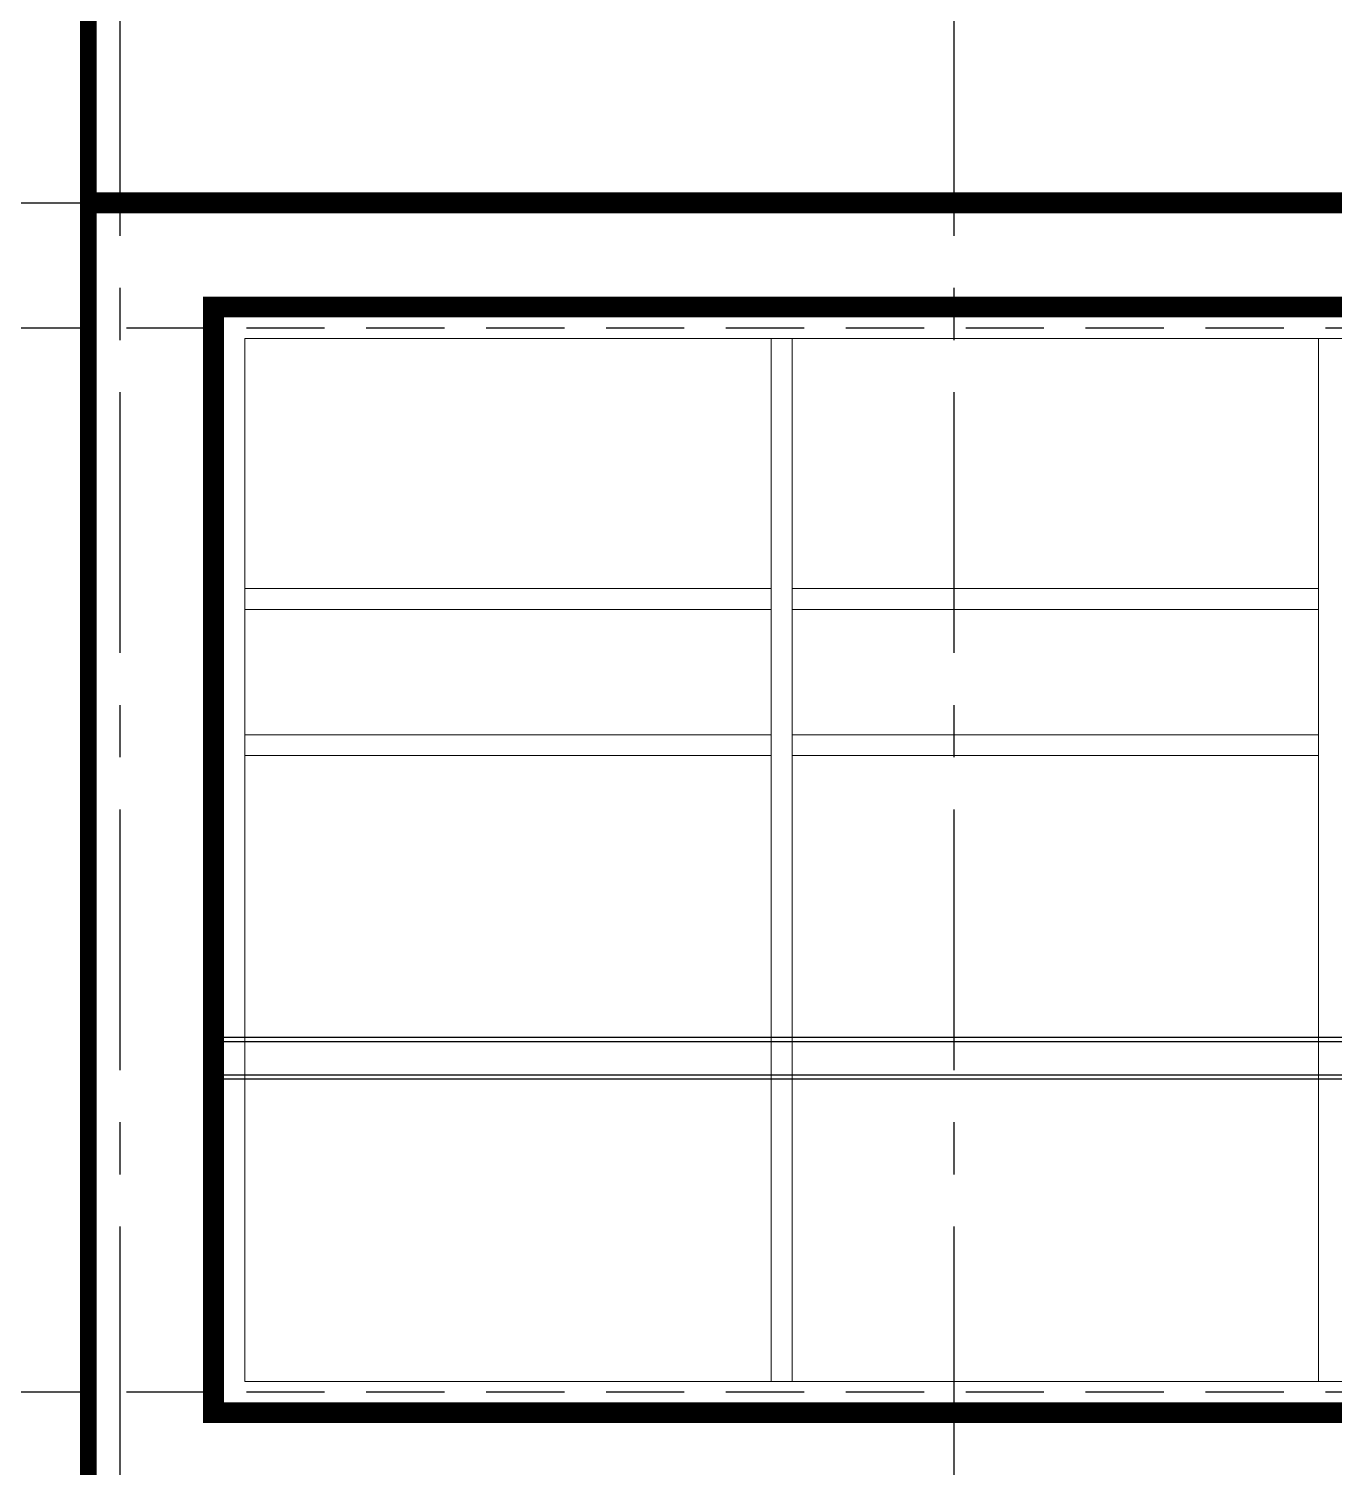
# Model space of a CAD drawing. Header units: metres. Extents: x -58 to 722, y -1100 to 345.
# Drawn here: x 236.296 to 239.426, y -482.152 to -478.704 of the extents above; entities that cross this region are included whole.
import ezdxf

# ---------------------------------------------------------------- set-up
doc = ezdxf.new("R2010")
doc.units = ezdxf.units.M
doc.header["$MEASUREMENT"] = 0
for name, pattern in [('CENTER2', [1.125, 0.75, -0.125, 0.125, -0.125]), ('CENTERX2', [4, 2.5, -0.5, 0.5, -0.5]), ('HIDDEN2', [0.1875, 0.125, -0.0625])]:
    doc.linetypes.add(name, pattern=pattern)
for name, color, linetype in [('FSR_ARQ_007PROYECCIONES', 200, 'HIDDEN2'), ('FSR_ARQ_016EJES', 135, 'CENTER2'), ('FSR_ARQ_29PERFILES ACERO', 143, 'Continuous')]:
    doc.layers.add(name, color=color, linetype=linetype)
doc.layers.add('FSR_ARQ_013VENTANAS', color=4, linetype='Continuous', lineweight=5)
doc.layers.add('muro bajo', color=33, linetype='Continuous', lineweight=9)

msp = doc.modelspace()

# ---------------------------------------------------------------- linework, layer by layer
at = {"layer": 'FSR_ARQ_007PROYECCIONES', "ltscale": 1.5}
for p, q in [((231.93, -479.1214), (248.2949, -479.1214)), ((231.93, -479.4214), (248.2949, -479.4214)), ((231.93, -481.9714), (248.2949, -481.9714))]:
    msp.add_line(p, q, dxfattribs=at)
at = {"layer": 'FSR_ARQ_013VENTANAS', "lineweight": 0}
for p, q in [((238.0761, -479.4464), (238.0761, -481.9464)), ((238.1261, -479.4464), (238.1261, -481.9464)), ((236.8136, -480.0464), (238.0761, -480.0464)), ((238.1261, -480.0464), (239.3886, -480.0464)), ((236.8136, -480.0964), (238.0761, -480.0964)), ((238.1261, -480.0964), (239.3886, -480.0964)), ((236.8136, -480.3964), (238.0761, -480.3964)), ((238.1261, -480.3964), (239.3886, -480.3964)), ((236.8136, -480.4464), (238.0761, -480.4464)), ((238.1261, -480.4464), (239.3886, -480.4464))]:
    msp.add_line(p, q, dxfattribs=at)
for points in [[(236.7386, -479.3714), (240.5386, -479.3714), (240.5386, -482.0214), (236.7386, -482.0214)], [(236.8136, -479.4464), (240.4636, -479.4464), (240.4636, -481.9464), (236.8136, -481.9464)]]:
    msp.add_lwpolyline(points, close=True, dxfattribs=at)
msp.add_lwpolyline([(239.3886, -479.4464), (239.3886, -481.9464)], dxfattribs=at)
at = {"layer": 'FSR_ARQ_016EJES', "linetype": 'CENTERX2', "ltscale": 0.25}
for p, q in [((236.5136, -474.5754), (236.5136, -485.6001)), ((238.5136, -474.5754), (238.5136, -485.6001))]:
    msp.add_line(p, q, dxfattribs=at)
at = {"layer": 'FSR_ARQ_29PERFILES ACERO', "ltscale": 0.005}
for points in [[(236.7386, -481.1214), (241.9886, -481.1214)], [(236.7386, -481.1314), (241.9886, -481.1314)], [(236.7386, -481.2114), (241.9886, -481.2114)], [(236.7386, -481.2214), (241.9886, -481.2214)]]:
    msp.add_lwpolyline(points, dxfattribs=at)
at = {"layer": 'muro bajo', "ltscale": 0.005}
for points in [[(236.4386, -482.2714), (236.4386, -476.6214)], [(236.7386, -482.0214), (236.7386, -479.3714)]]:
    msp.add_lwpolyline(points, dxfattribs=at)
at = {"layer": 'muro bajo', "ltscale": 0.005, "const_width": 0.04}
msp.add_lwpolyline([(236.4386, -478.2114), (244.3386, -478.2114), (244.3386, -482.2714), (236.4386, -482.2714)], close=True, dxfattribs=at)
at = {"layer": 'muro bajo', "ltscale": 0.005, "const_width": 0.05}
msp.add_lwpolyline([(241.9886, -482.2714), (241.9886, -482.0214), (236.7386, -482.0214), (236.7386, -479.3714), (241.9886, -479.3714), (241.9886, -479.1214), (236.4386, -479.1214)], dxfattribs=at)

doc.saveas('drawing.dxf')
